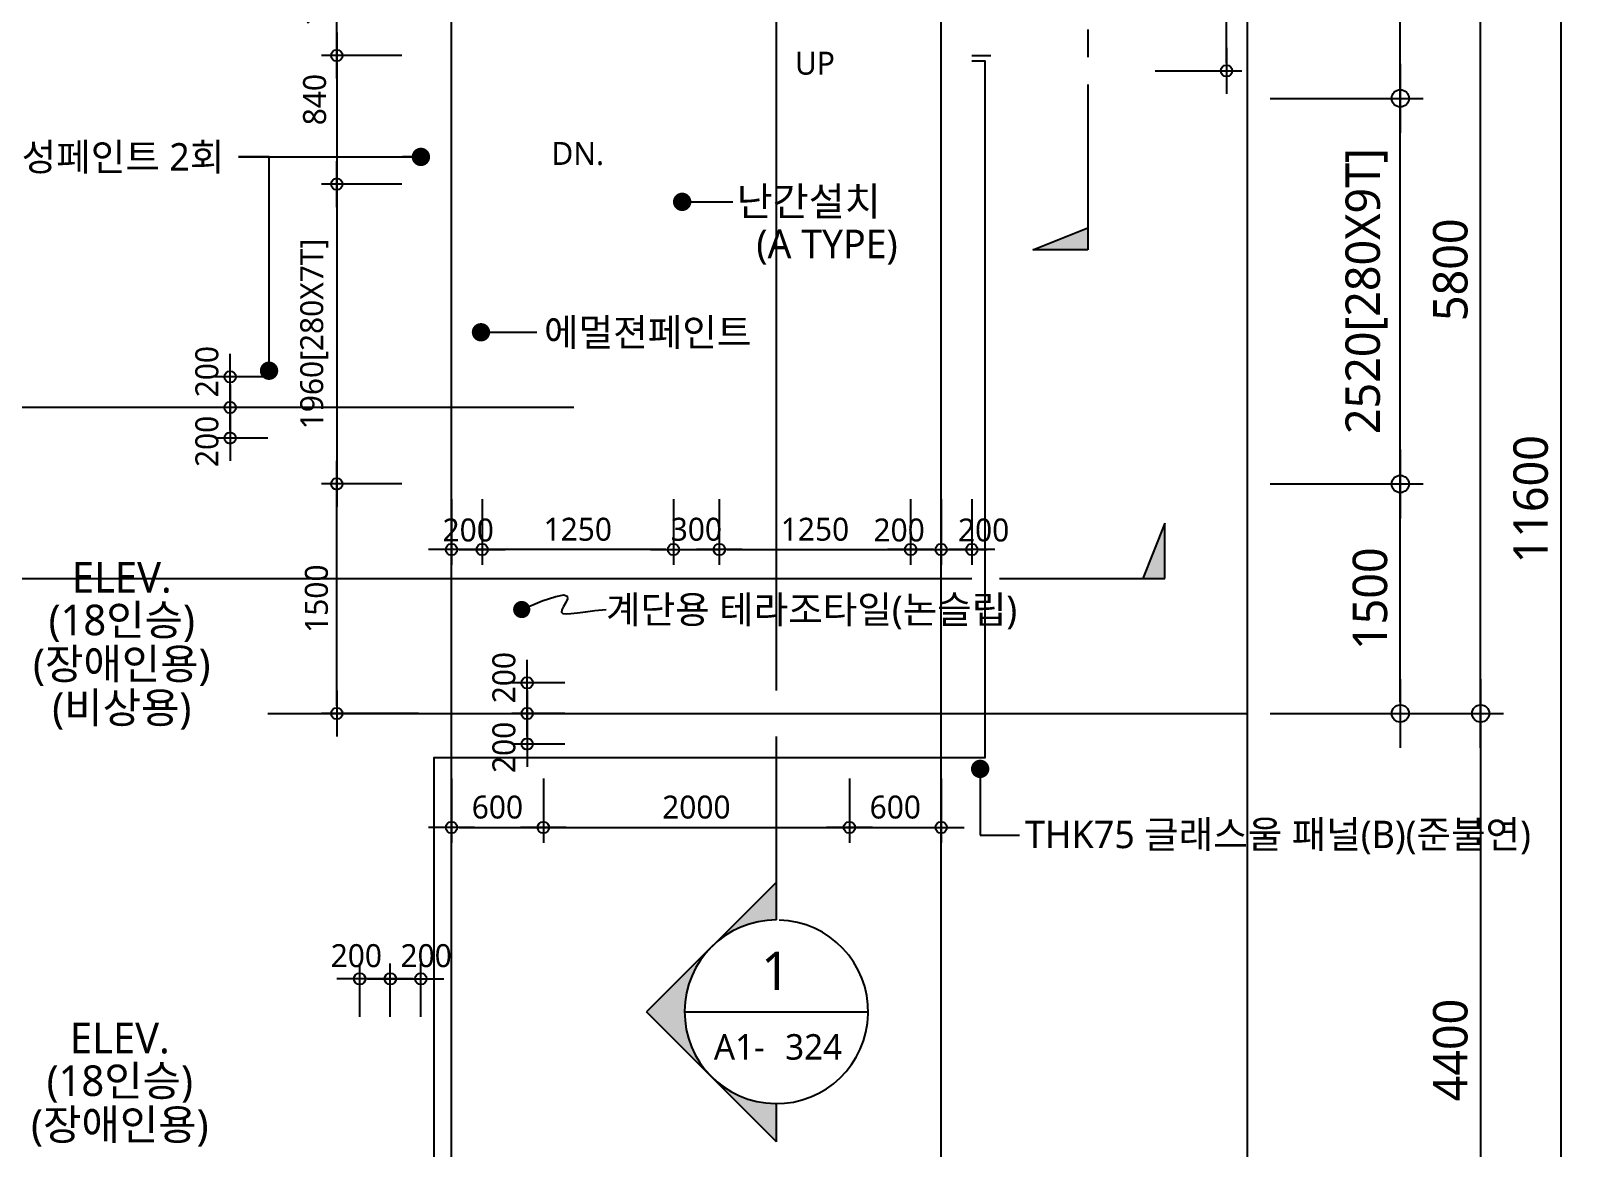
# Model space of a CAD drawing. Header units: millimetres. Extents: x 81033 to 452328, y -17390 to 42241.
# Drawn here: x 184399 to 194547, y 28205 to 35505 of the extents above; entities that cross this region are included whole.
import ezdxf
from ezdxf.enums import TextEntityAlignment as Align

# ---------------------------------------------------------------- set-up
doc = ezdxf.new("R2010")
doc.units = ezdxf.units.MM
doc.header["$LTSCALE"] = 100
doc.header["$MEASUREMENT"] = 0
doc.header["$PDSIZE"] = -10
doc.linetypes.add('CEN', pattern=[62, 60, -1, 0, -1])
doc.layers.get('0').update_dxf_attribs({"linetype": 'CONTINUOUS'})
doc.layers.get('Defpoints').update_dxf_attribs({"color": 171, "linetype": 'CONTINUOUS'})
for name, color, linetype in [('CEN(ST)', 1, 'CEN'), ('INS', 251, 'BATTING'), ('LED', 7, 'CONTINUOUS'), ('NDIM', 7, 'CONTINUOUS'), ('SASAC 도면번호', 6, 'CONTINUOUS'), ('SYM', 7, 'CONTINUOUS'), ('TEXT', 3, 'CONTINUOUS'), ('TEXT(MIN)', 7, 'CONTINUOUS'), ('TEXT(노트)', 7, 'CONTINUOUS')]:
    doc.layers.add(name, color=color, linetype=linetype)
doc.styles.add('CGS', font='cgse', dxfattribs={"bigfont": 'cgs'})
doc.styles.add('나눔바른고딕', font='NanumBarunGothic.ttf')
doc.linetypes.add('BATTING', pattern='A,0.0001,-0.1,[134,ltypeshp.shx,S=0.1,R=0,X=-0.1,Y=0],-0.2,[134,ltypeshp.shx,S=0.1,R=180,X=0.1,Y=0],-0.1', length=0.4001)
doc.dimstyles.new('NDIM 1200', dxfattribs={"dimscale": 75, "dimtxt": 3, "dimasz": 1, "dimexe": 2, "dimexo": 2, "dimgap": 1, "dimtad": 1, "dimdec": 0, "dimdsep": 46, "dimtxsty": 'CGS', "dimblk": 'DOT0', "dimcen": 1, "dimdle": 8, "dimclrd": 256, "dimclre": 256, "dimclrt": 256, "dimadec": 0, "dimazin": 0, "dimtfac": 1, "dimtdec": 0, "dimtix": 1, "dimtmove": 2, "dimatfit": 3, "dimldrblk": 'DOT0', "dimfxl": 1, "dimtolj": 1, "dimtzin": 0, "dimlwd": -1, "dimlwe": -1, "dimarcsym": 0})

# ---------------------------------------------------------------- blocks, each defined once
blk = doc.blocks.new('DOT0')
blk.add_line((-3, 0), (3, 0))
at = {"color": 6}
blk.add_circle((0, 0), 0.75, dxfattribs=at)
blk = doc.blocks.new('*D202')
at = {"layer": 'Defpoints', "color": 0, "ltscale": 0.4, "transparency": 16777216}
for p in [(191645, 36445), (192211, 36445), (191645, 35245)]:
    blk.add_point(p, dxfattribs=at)
at = {"layer": 'NDIM', "ltscale": 0.4, "transparency": 16777216}
for p, q in [((191745, 36445), (192311, 36445)), ((192211, 35295), (192211, 36395)), ((191745, 35245), (192311, 35245))]:
    blk.add_line(p, q, dxfattribs=at)
at = {"layer": 'NDIM', "ltscale": 0.4, "transparency": 16777216, "xscale": 50, "yscale": 50, "zscale": 50}
for p, rotation in [((192211, 36445), 90), ((192211, 35245), 270)]:
    blk.add_blockref('DOT0', p, dxfattribs=dict(at, rotation=rotation))
at = {"layer": 'NDIM', "ltscale": 0.4, "transparency": 16777216, "insert": (192080, 35845), "char_height": 150, "attachment_point": 5, "rotation": 90, "style": '나눔바른고딕'}
blk.add_mtext('\\A1;1200', dxfattribs=at)
blk = doc.blocks.new('SECTION-12')
at = {"layer": 'SYM'}
blk.add_hatch(color=256, dxfattribs=at).paths.add_polyline_path([(170671, 20158), (171031, 20014), (171031, 20158)])
h = blk.add_hatch(color=256, dxfattribs=at)
h.paths.add_polyline_path([(170182, 9614), (170607, 9190, -0.414214), (170607, 10038)])
h.paths.add_polyline_path([(170607, 9190), (171031, 8765), (171031, 9014, -0.198912)])
h.paths.add_polyline_path([(170607, 10038, -0.198912), (171031, 10214), (171031, 10462)])
at = {"layer": 'Defpoints'}
blk.add_line((171031, 12014), (171031, 17914), dxfattribs=at)
at = {"layer": 'SYM'}
for p, q in [((170671, 20158), (171031, 20014)), ((171031, 20158), (170671, 20158)), ((171031, 18274), (171031, 20158)), ((171031, 17914), (171031, 18094)), ((171031, 11714), (171031, 12014)), ((171031, 10214), (171031, 11414)), ((171031, 10462), (170182, 9614)), ((171031, 8765), (170182, 9614)), ((170431, 9614), (171631, 9614)), ((171031, 8765), (171031, 9014))]:
    blk.add_line(p, q, dxfattribs=at)
blk.add_arc((171031, 9614), 600, 90, 88.3138, dxfattribs=at)
blk = doc.blocks.new('*D187')
at = {"layer": 'Defpoints', "color": 0, "ltscale": 0.4, "transparency": 16777216}
for p in [(192347, 32545), (193347, 32545), (192347, 31045)]:
    blk.add_point(p, dxfattribs=at)
at = {"layer": 'NDIM', "ltscale": 0.4, "transparency": 16777216}
for p, q in [((192497, 32545), (193497, 32545)), ((193347, 31120), (193347, 32470)), ((192497, 31045), (193497, 31045))]:
    blk.add_line(p, q, dxfattribs=at)
at = {"layer": 'NDIM', "ltscale": 0.4, "transparency": 16777216, "xscale": 75, "yscale": 75, "zscale": 75}
for p, rotation in [((193347, 32545), 90), ((193347, 31045), 270)]:
    blk.add_blockref('DOT0', p, dxfattribs=dict(at, rotation=rotation))
at = {"layer": 'NDIM', "ltscale": 0.4, "transparency": 16777216, "insert": (193150, 31795), "char_height": 225, "attachment_point": 5, "rotation": 90, "style": '나눔바른고딕'}
blk.add_mtext('\\A1;1500', dxfattribs=at)
blk = doc.blocks.new('*D188')
at = {"layer": 'Defpoints', "color": 0, "ltscale": 0.4, "transparency": 16777216}
for p in [(192347, 35065), (193347, 35065), (192347, 32545)]:
    blk.add_point(p, dxfattribs=at)
at = {"layer": 'NDIM', "ltscale": 0.4, "transparency": 16777216}
for p, q in [((192497, 35065), (193497, 35065)), ((193347, 32620), (193347, 34990)), ((192497, 32545), (193497, 32545))]:
    blk.add_line(p, q, dxfattribs=at)
at = {"layer": 'NDIM', "ltscale": 0.4, "transparency": 16777216, "xscale": 75, "yscale": 75, "zscale": 75}
for p, rotation in [((193347, 35065), 90), ((193347, 32545), 270)]:
    blk.add_blockref('DOT0', p, dxfattribs=dict(at, rotation=rotation))
at = {"layer": 'NDIM', "ltscale": 0.4, "transparency": 16777216, "insert": (193126, 33805), "char_height": 225, "attachment_point": 5, "rotation": 90, "style": '나눔바른고딕'}
blk.add_mtext('\\A1;2520[280X9T]', dxfattribs=at)
blk = doc.blocks.new('*D189')
at = {"layer": 'Defpoints', "color": 0, "ltscale": 0.4, "transparency": 16777216}
for p in [(192347, 36845), (193347, 36845), (192347, 35065)]:
    blk.add_point(p, dxfattribs=at)
at = {"layer": 'NDIM', "ltscale": 0.4, "transparency": 16777216}
for p, q in [((192497, 36845), (193497, 36845)), ((193347, 35140), (193347, 36770)), ((192497, 35065), (193497, 35065))]:
    blk.add_line(p, q, dxfattribs=at)
at = {"layer": 'NDIM', "ltscale": 0.4, "transparency": 16777216, "xscale": 75, "yscale": 75, "zscale": 75}
for p, rotation in [((193347, 36845), 90), ((193347, 35065), 270)]:
    blk.add_blockref('DOT0', p, dxfattribs=dict(at, rotation=rotation))
at = {"layer": 'NDIM', "ltscale": 0.4, "transparency": 16777216, "insert": (193150, 35955), "char_height": 225, "attachment_point": 5, "rotation": 90, "style": '나눔바른고딕'}
blk.add_mtext('\\A1;1780', dxfattribs=at)
blk = doc.blocks.new('*D190')
at = {"layer": 'Defpoints', "color": 0, "ltscale": 0.4, "transparency": 16777216}
for p in [(192347, 36845), (193872, 36845), (192347, 31045)]:
    blk.add_point(p, dxfattribs=at)
at = {"layer": 'NDIM', "ltscale": 0.4, "transparency": 16777216}
for p, q in [((192497, 36845), (194022, 36845)), ((193872, 31120), (193872, 36770)), ((192497, 31045), (194022, 31045))]:
    blk.add_line(p, q, dxfattribs=at)
at = {"layer": 'NDIM', "ltscale": 0.4, "transparency": 16777216, "xscale": 75, "yscale": 75, "zscale": 75}
for p, rotation in [((193872, 36845), 90), ((193872, 31045), 270)]:
    blk.add_blockref('DOT0', p, dxfattribs=dict(at, rotation=rotation))
at = {"layer": 'NDIM', "ltscale": 0.4, "transparency": 16777216, "insert": (193675, 33945), "char_height": 225, "attachment_point": 5, "rotation": 90, "style": '나눔바른고딕'}
blk.add_mtext('\\A1;5800', dxfattribs=at)
blk = doc.blocks.new('*D191')
at = {"layer": 'Defpoints', "color": 0, "ltscale": 0.4, "transparency": 16777216}
for p in [(192347, 31045), (192347, 26645), (193872, 26645)]:
    blk.add_point(p, dxfattribs=at)
at = {"layer": 'NDIM', "ltscale": 0.4, "transparency": 16777216}
for p, q in [((192497, 31045), (194022, 31045)), ((193872, 30970), (193872, 26720)), ((192497, 26645), (194022, 26645))]:
    blk.add_line(p, q, dxfattribs=at)
at = {"layer": 'NDIM', "ltscale": 0.4, "transparency": 16777216, "xscale": 75, "yscale": 75, "zscale": 75}
for p, rotation in [((193872, 31045), 90), ((193872, 26645), 270)]:
    blk.add_blockref('DOT0', p, dxfattribs=dict(at, rotation=rotation))
at = {"layer": 'NDIM', "ltscale": 0.4, "transparency": 16777216, "insert": (193675, 28845), "char_height": 225, "attachment_point": 5, "rotation": 90, "style": '나눔바른고딕'}
blk.add_mtext('\\A1;4400', dxfattribs=at)
blk = doc.blocks.new('*D193')
at = {"layer": 'Defpoints', "color": 0, "ltscale": 0.4, "transparency": 16777216}
for p in [(192347, 38245), (192347, 26645), (194397, 26645)]:
    blk.add_point(p, dxfattribs=at)
at = {"layer": 'NDIM', "ltscale": 0.4, "transparency": 16777216}
for p, q in [((192497, 38245), (194547, 38245)), ((194397, 38170), (194397, 26720)), ((192497, 26645), (194547, 26645))]:
    blk.add_line(p, q, dxfattribs=at)
at = {"layer": 'NDIM', "ltscale": 0.4, "transparency": 16777216, "xscale": 75, "yscale": 75, "zscale": 75}
for p, rotation in [((194397, 38245), 90), ((194397, 26645), 270)]:
    blk.add_blockref('DOT0', p, dxfattribs=dict(at, rotation=rotation))
at = {"layer": 'NDIM', "ltscale": 0.4, "transparency": 16777216, "insert": (194200, 32445), "char_height": 225, "attachment_point": 5, "rotation": 90, "style": '나눔바른고딕'}
blk.add_mtext('\\A1;11600', dxfattribs=at)
blk = doc.blocks.new('*D396')
at = {"layer": 'Defpoints', "color": 0, "ltscale": 0.4, "transparency": 16777216}
for p in [(185700, 33245), (186047, 33245), (186047, 33045)]:
    blk.add_point(p, dxfattribs=at)
at = {"layer": 'NDIM', "ltscale": 0.4, "transparency": 16777216}
for p, q in [((185947, 33245), (185600, 33245)), ((185700, 33095), (185700, 33195)), ((185947, 33045), (185600, 33045))]:
    blk.add_line(p, q, dxfattribs=at)
at = {"layer": 'NDIM', "ltscale": 0.4, "transparency": 16777216, "xscale": 50, "yscale": 50, "zscale": 50}
for p, rotation in [((185700, 33245), 90), ((185700, 33045), 270)]:
    blk.add_blockref('DOT0', p, dxfattribs=dict(at, rotation=rotation))
at = {"layer": 'NDIM', "ltscale": 0.4, "transparency": 16777216, "insert": (185549, 33279), "char_height": 150, "attachment_point": 5, "rotation": 90, "style": '나눔바른고딕'}
blk.add_mtext('\\A1;200', dxfattribs=at)
blk = doc.blocks.new('*D397')
at = {"layer": 'Defpoints', "color": 0, "ltscale": 0.4, "transparency": 16777216}
for p in [(186047, 33045), (185700, 32845), (186047, 32845)]:
    blk.add_point(p, dxfattribs=at)
at = {"layer": 'NDIM', "ltscale": 0.4, "transparency": 16777216}
for p, q in [((185947, 33045), (185600, 33045)), ((185700, 32995), (185700, 32895)), ((185947, 32845), (185600, 32845))]:
    blk.add_line(p, q, dxfattribs=at)
at = {"layer": 'NDIM', "ltscale": 0.4, "transparency": 16777216, "xscale": 50, "yscale": 50, "zscale": 50}
for p, rotation in [((185700, 33045), 90), ((185700, 32845), 270)]:
    blk.add_blockref('DOT0', p, dxfattribs=dict(at, rotation=rotation))
at = {"layer": 'NDIM', "ltscale": 0.4, "transparency": 16777216, "insert": (185549, 32823), "char_height": 150, "attachment_point": 5, "rotation": 90, "style": '나눔바른고딕'}
blk.add_mtext('\\A1;200', dxfattribs=at)
blk = doc.blocks.new('*D425')
at = {"layer": 'Defpoints', "color": 0, "ltscale": 0.4, "transparency": 16777216}
for p in [(186947, 29310), (186747, 28963), (186947, 28963)]:
    blk.add_point(p, dxfattribs=at)
at = {"layer": 'NDIM', "ltscale": 0.4, "transparency": 16777216}
for p, q in [((186747, 29063), (186747, 29410)), ((186947, 29063), (186947, 29410)), ((186797, 29310), (186897, 29310))]:
    blk.add_line(p, q, dxfattribs=at)
at = {"layer": 'NDIM', "ltscale": 0.4, "transparency": 16777216, "xscale": 50, "yscale": 50, "zscale": 50, "rotation": 180}
blk.add_blockref('DOT0', (186747, 29310), dxfattribs=at)
at = {"layer": 'NDIM', "ltscale": 0.4, "transparency": 16777216, "xscale": 50, "yscale": 50, "zscale": 50}
blk.add_blockref('DOT0', (186947, 29310), dxfattribs=at)
at = {"layer": 'NDIM', "ltscale": 0.4, "transparency": 16777216, "insert": (186981, 29461), "char_height": 150, "attachment_point": 5, "style": '나눔바른고딕'}
blk.add_mtext('\\A1;200', dxfattribs=at)
blk = doc.blocks.new('*D426')
at = {"layer": 'Defpoints', "color": 0, "ltscale": 0.4, "transparency": 16777216}
for p in [(186547, 29310), (186547, 28963), (186747, 28963)]:
    blk.add_point(p, dxfattribs=at)
at = {"layer": 'NDIM', "ltscale": 0.4, "transparency": 16777216}
for p, q in [((186547, 29063), (186547, 29410)), ((186747, 29063), (186747, 29410)), ((186697, 29310), (186597, 29310))]:
    blk.add_line(p, q, dxfattribs=at)
at = {"layer": 'NDIM', "ltscale": 0.4, "transparency": 16777216, "xscale": 50, "yscale": 50, "zscale": 50, "rotation": 180}
blk.add_blockref('DOT0', (186547, 29310), dxfattribs=at)
at = {"layer": 'NDIM', "ltscale": 0.4, "transparency": 16777216, "xscale": 50, "yscale": 50, "zscale": 50}
blk.add_blockref('DOT0', (186747, 29310), dxfattribs=at)
at = {"layer": 'NDIM', "ltscale": 0.4, "transparency": 16777216, "insert": (186525, 29461), "char_height": 150, "attachment_point": 5, "style": '나눔바른고딕'}
blk.add_mtext('\\A1;200', dxfattribs=at)
blk = doc.blocks.new('*D427')
at = {"layer": 'Defpoints', "color": 0, "ltscale": 0.4, "transparency": 16777216}
for p in [(187641, 31245), (187988, 31245), (187988, 31045)]:
    blk.add_point(p, dxfattribs=at)
at = {"layer": 'NDIM', "ltscale": 0.4, "transparency": 16777216}
for p, q in [((187888, 31245), (187541, 31245)), ((187641, 31095), (187641, 31195)), ((187888, 31045), (187541, 31045))]:
    blk.add_line(p, q, dxfattribs=at)
at = {"layer": 'NDIM', "ltscale": 0.4, "transparency": 16777216, "xscale": 50, "yscale": 50, "zscale": 50}
for p, rotation in [((187641, 31245), 90), ((187641, 31045), 270)]:
    blk.add_blockref('DOT0', p, dxfattribs=dict(at, rotation=rotation))
at = {"layer": 'NDIM', "ltscale": 0.4, "transparency": 16777216, "insert": (187490, 31279), "char_height": 150, "attachment_point": 5, "rotation": 90, "style": '나눔바른고딕'}
blk.add_mtext('\\A1;200', dxfattribs=at)
blk = doc.blocks.new('*D428')
at = {"layer": 'Defpoints', "color": 0, "ltscale": 0.4, "transparency": 16777216}
for p in [(187988, 31045), (187641, 30845), (187988, 30845)]:
    blk.add_point(p, dxfattribs=at)
at = {"layer": 'NDIM', "ltscale": 0.4, "transparency": 16777216}
for p, q in [((187888, 31045), (187541, 31045)), ((187641, 30995), (187641, 30895)), ((187888, 30845), (187541, 30845))]:
    blk.add_line(p, q, dxfattribs=at)
at = {"layer": 'NDIM', "ltscale": 0.4, "transparency": 16777216, "xscale": 50, "yscale": 50, "zscale": 50}
for p, rotation in [((187641, 31045), 90), ((187641, 30845), 270)]:
    blk.add_blockref('DOT0', p, dxfattribs=dict(at, rotation=rotation))
at = {"layer": 'NDIM', "ltscale": 0.4, "transparency": 16777216, "insert": (187490, 30823), "char_height": 150, "attachment_point": 5, "rotation": 90, "style": '나눔바른고딕'}
blk.add_mtext('\\A1;200', dxfattribs=at)
blk = doc.blocks.new('*D429')
at = {"layer": 'Defpoints', "color": 0, "ltscale": 0.4, "transparency": 16777216}
for p in [(187347, 32545), (188597, 32545), (187347, 32116)]:
    blk.add_point(p, dxfattribs=at)
at = {"layer": 'NDIM', "ltscale": 0.4, "transparency": 16777216}
for p, q in [((187347, 32445), (187347, 32016)), ((188597, 32445), (188597, 32016)), ((188547, 32116), (187397, 32116))]:
    blk.add_line(p, q, dxfattribs=at)
at = {"layer": 'NDIM', "ltscale": 0.4, "transparency": 16777216, "xscale": 50, "yscale": 50, "zscale": 50, "rotation": 180}
blk.add_blockref('DOT0', (187347, 32116), dxfattribs=at)
at = {"layer": 'NDIM', "ltscale": 0.4, "transparency": 16777216, "xscale": 50, "yscale": 50, "zscale": 50}
blk.add_blockref('DOT0', (188597, 32116), dxfattribs=at)
at = {"layer": 'NDIM', "ltscale": 0.4, "transparency": 16777216, "insert": (187972, 32248), "char_height": 150, "attachment_point": 5, "style": '나눔바른고딕'}
blk.add_mtext('\\A1;1250', dxfattribs=at)
blk = doc.blocks.new('*D430')
at = {"layer": 'Defpoints', "color": 0, "ltscale": 0.4, "transparency": 16777216}
for p in [(188597, 32545), (188897, 32545), (188897, 32116)]:
    blk.add_point(p, dxfattribs=at)
at = {"layer": 'NDIM', "ltscale": 0.4, "transparency": 16777216}
for p, q in [((188597, 32445), (188597, 32016)), ((188897, 32445), (188897, 32016)), ((188547, 32116), (188497, 32116)), ((188597, 32116), (188897, 32116)), ((188947, 32116), (188997, 32116))]:
    blk.add_line(p, q, dxfattribs=at)
at = {"layer": 'NDIM', "ltscale": 0.4, "transparency": 16777216, "xscale": 50, "yscale": 50, "zscale": 50}
blk.add_blockref('DOT0', (188597, 32116), dxfattribs=at)
at = {"layer": 'NDIM', "ltscale": 0.4, "transparency": 16777216, "xscale": 50, "yscale": 50, "zscale": 50, "rotation": 180}
blk.add_blockref('DOT0', (188897, 32116), dxfattribs=at)
at = {"layer": 'NDIM', "ltscale": 0.4, "transparency": 16777216, "insert": (188747, 32248), "char_height": 150, "attachment_point": 5, "style": '나눔바른고딕'}
blk.add_mtext('\\A1;300', dxfattribs=at)
blk = doc.blocks.new('*D431')
at = {"layer": 'Defpoints', "color": 0, "ltscale": 0.4, "transparency": 16777216}
for p in [(188897, 32545), (190147, 32545), (190147, 32116)]:
    blk.add_point(p, dxfattribs=at)
at = {"layer": 'NDIM', "ltscale": 0.4, "transparency": 16777216}
for p, q in [((188897, 32445), (188897, 32016)), ((190147, 32445), (190147, 32016)), ((188947, 32116), (190097, 32116))]:
    blk.add_line(p, q, dxfattribs=at)
at = {"layer": 'NDIM', "ltscale": 0.4, "transparency": 16777216, "xscale": 50, "yscale": 50, "zscale": 50, "rotation": 180}
blk.add_blockref('DOT0', (188897, 32116), dxfattribs=at)
at = {"layer": 'NDIM', "ltscale": 0.4, "transparency": 16777216, "xscale": 50, "yscale": 50, "zscale": 50}
blk.add_blockref('DOT0', (190147, 32116), dxfattribs=at)
at = {"layer": 'NDIM', "ltscale": 0.4, "transparency": 16777216, "insert": (189522, 32248), "char_height": 150, "attachment_point": 5, "style": '나눔바른고딕'}
blk.add_mtext('\\A1;1250', dxfattribs=at)
blk = doc.blocks.new('*D432')
at = {"layer": 'Defpoints', "color": 0, "ltscale": 0.4, "transparency": 16777216}
for p in [(187147, 32545), (187347, 32545), (187347, 32116)]:
    blk.add_point(p, dxfattribs=at)
at = {"layer": 'NDIM', "ltscale": 0.4, "transparency": 16777216}
for p, q in [((187147, 32445), (187147, 32016)), ((187347, 32445), (187347, 32016)), ((187197, 32116), (187297, 32116))]:
    blk.add_line(p, q, dxfattribs=at)
at = {"layer": 'NDIM', "ltscale": 0.4, "transparency": 16777216, "xscale": 50, "yscale": 50, "zscale": 50, "rotation": 180}
blk.add_blockref('DOT0', (187147, 32116), dxfattribs=at)
at = {"layer": 'NDIM', "ltscale": 0.4, "transparency": 16777216, "xscale": 50, "yscale": 50, "zscale": 50}
blk.add_blockref('DOT0', (187347, 32116), dxfattribs=at)
at = {"layer": 'NDIM', "ltscale": 0.4, "transparency": 16777216, "insert": (187256, 32243), "char_height": 150, "attachment_point": 5, "style": '나눔바른고딕'}
blk.add_mtext('\\A1;200', dxfattribs=at)
blk = doc.blocks.new('*D433')
at = {"layer": 'Defpoints', "color": 0, "ltscale": 0.4, "transparency": 16777216}
for p in [(190147, 32545), (190347, 32545), (190147, 32116)]:
    blk.add_point(p, dxfattribs=at)
at = {"layer": 'NDIM', "ltscale": 0.4, "transparency": 16777216}
for p, q in [((190147, 32445), (190147, 32016)), ((190347, 32445), (190347, 32016)), ((190297, 32116), (190197, 32116))]:
    blk.add_line(p, q, dxfattribs=at)
at = {"layer": 'NDIM', "ltscale": 0.4, "transparency": 16777216, "xscale": 50, "yscale": 50, "zscale": 50, "rotation": 180}
blk.add_blockref('DOT0', (190147, 32116), dxfattribs=at)
at = {"layer": 'NDIM', "ltscale": 0.4, "transparency": 16777216, "xscale": 50, "yscale": 50, "zscale": 50}
blk.add_blockref('DOT0', (190347, 32116), dxfattribs=at)
at = {"layer": 'NDIM', "ltscale": 0.4, "transparency": 16777216, "insert": (190072, 32243), "char_height": 150, "attachment_point": 5, "style": '나눔바른고딕'}
blk.add_mtext('\\A1;200', dxfattribs=at)
blk = doc.blocks.new('*D434')
at = {"layer": 'Defpoints', "color": 0, "ltscale": 0.4, "transparency": 16777216}
for p in [(190347, 32545), (190547, 32545), (190547, 32116)]:
    blk.add_point(p, dxfattribs=at)
at = {"layer": 'NDIM', "ltscale": 0.4, "transparency": 16777216}
for p, q in [((190347, 32445), (190347, 32016)), ((190547, 32445), (190547, 32016)), ((190297, 32116), (190247, 32116)), ((190347, 32116), (190547, 32116)), ((190597, 32116), (190647, 32116))]:
    blk.add_line(p, q, dxfattribs=at)
at = {"layer": 'NDIM', "ltscale": 0.4, "transparency": 16777216, "xscale": 50, "yscale": 50, "zscale": 50}
blk.add_blockref('DOT0', (190347, 32116), dxfattribs=at)
at = {"layer": 'NDIM', "ltscale": 0.4, "transparency": 16777216, "xscale": 50, "yscale": 50, "zscale": 50, "rotation": 180}
blk.add_blockref('DOT0', (190547, 32116), dxfattribs=at)
at = {"layer": 'NDIM', "ltscale": 0.4, "transparency": 16777216, "insert": (190624, 32243), "char_height": 150, "attachment_point": 5, "style": '나눔바른고딕'}
blk.add_mtext('\\A1;200', dxfattribs=at)
blk = doc.blocks.new('*D441')
at = {"layer": 'Defpoints', "color": 0, "ltscale": 0.4, "transparency": 16777216}
for p in [(186397, 36445), (186922, 36445), (186922, 35345)]:
    blk.add_point(p, dxfattribs=at)
at = {"layer": 'NDIM', "ltscale": 0.4, "transparency": 16777216}
for p, q in [((186822, 36445), (186297, 36445)), ((186397, 35395), (186397, 36395)), ((186822, 35345), (186297, 35345))]:
    blk.add_line(p, q, dxfattribs=at)
at = {"layer": 'NDIM', "ltscale": 0.4, "transparency": 16777216, "xscale": 50, "yscale": 50, "zscale": 50}
for p, rotation in [((186397, 36445), 90), ((186397, 35345), 270)]:
    blk.add_blockref('DOT0', p, dxfattribs=dict(at, rotation=rotation))
at = {"layer": 'NDIM', "ltscale": 0.4, "transparency": 16777216, "insert": (186253, 35759), "char_height": 150, "attachment_point": 5, "rotation": 90, "style": '나눔바른고딕'}
blk.add_mtext('\\A1;1100', dxfattribs=at)
blk = doc.blocks.new('*D442')
at = {"layer": 'Defpoints', "color": 0, "ltscale": 0.4, "transparency": 16777216}
for p in [(186922, 34505), (186397, 32545), (186922, 32545)]:
    blk.add_point(p, dxfattribs=at)
at = {"layer": 'NDIM', "ltscale": 0.4, "transparency": 16777216}
for p, q in [((186822, 34505), (186297, 34505)), ((186397, 34455), (186397, 32595)), ((186822, 32545), (186297, 32545))]:
    blk.add_line(p, q, dxfattribs=at)
at = {"layer": 'NDIM', "ltscale": 0.4, "transparency": 16777216, "xscale": 50, "yscale": 50, "zscale": 50}
for p, rotation in [((186397, 34505), 90), ((186397, 32545), 270)]:
    blk.add_blockref('DOT0', p, dxfattribs=dict(at, rotation=rotation))
at = {"layer": 'NDIM', "ltscale": 0.4, "transparency": 16777216, "insert": (186250, 33525), "char_height": 150, "attachment_point": 5, "rotation": 90, "style": '나눔바른고딕'}
blk.add_mtext('\\A1;1960[280X7T]', dxfattribs=at)
blk = doc.blocks.new('_Dot')
at = {"color": 0, "linetype": 'ByBlock', "lineweight": -2}
blk.add_line((-0.5, 0), (-1, 0), dxfattribs=at)
at = {"color": 0, "linetype": 'ByBlock', "const_width": 0.5}
blk.add_lwpolyline([(-0.25, 0, 1), (0.25, 0, 1)], format="xyb", close=True, dxfattribs=at)
blk = doc.blocks.new('*D444')
at = {"layer": 'Defpoints', "color": 0, "ltscale": 0.4, "transparency": 16777216}
for p in [(186397, 32545), (186922, 32545), (187031, 31045)]:
    blk.add_point(p, dxfattribs=at)
at = {"layer": 'NDIM', "ltscale": 0.4, "transparency": 16777216}
for p, q in [((186822, 32545), (186297, 32545)), ((186397, 31095), (186397, 32495)), ((186931, 31045), (186297, 31045))]:
    blk.add_line(p, q, dxfattribs=at)
at = {"layer": 'NDIM', "ltscale": 0.4, "transparency": 16777216, "xscale": 50, "yscale": 50, "zscale": 50}
for p, rotation in [((186397, 32545), 90), ((186397, 31045), 270)]:
    blk.add_blockref('DOT0', p, dxfattribs=dict(at, rotation=rotation))
at = {"layer": 'NDIM', "ltscale": 0.4, "transparency": 16777216, "insert": (186265, 31795), "char_height": 150, "attachment_point": 5, "rotation": 90, "style": '나눔바른고딕'}
blk.add_mtext('\\A1;1500', dxfattribs=at)
blk = doc.blocks.new('*D445')
at = {"layer": 'Defpoints', "color": 0, "ltscale": 0.4, "transparency": 16777216}
for p in [(186922, 35345), (186397, 34505), (186922, 34505)]:
    blk.add_point(p, dxfattribs=at)
at = {"layer": 'NDIM', "ltscale": 0.4, "transparency": 16777216}
for p, q in [((186822, 35345), (186297, 35345)), ((186397, 35295), (186397, 34555)), ((186822, 34505), (186297, 34505))]:
    blk.add_line(p, q, dxfattribs=at)
at = {"layer": 'NDIM', "ltscale": 0.4, "transparency": 16777216, "xscale": 50, "yscale": 50, "zscale": 50}
for p, rotation in [((186397, 35345), 90), ((186397, 34505), 270)]:
    blk.add_blockref('DOT0', p, dxfattribs=dict(at, rotation=rotation))
at = {"layer": 'NDIM', "ltscale": 0.4, "transparency": 16777216, "insert": (186253, 35057), "char_height": 150, "attachment_point": 5, "rotation": 90, "style": '나눔바른고딕'}
blk.add_mtext('\\A1;840', dxfattribs=at)
blk = doc.blocks.new('*D586')
at = {"layer": 'Defpoints', "color": 0, "ltscale": 0.4, "transparency": 16777216}
for p in [(187147, 30720), (187747, 30720), (187747, 30300)]:
    blk.add_point(p, dxfattribs=at)
at = {"layer": 'NDIM', "ltscale": 0.4, "transparency": 16777216}
for p, q in [((187147, 30620), (187147, 30200)), ((187747, 30620), (187747, 30200)), ((187197, 30300), (187697, 30300))]:
    blk.add_line(p, q, dxfattribs=at)
at = {"layer": 'NDIM', "ltscale": 0.4, "transparency": 16777216, "xscale": 50, "yscale": 50, "zscale": 50, "rotation": 180}
blk.add_blockref('DOT0', (187147, 30300), dxfattribs=at)
at = {"layer": 'NDIM', "ltscale": 0.4, "transparency": 16777216, "xscale": 50, "yscale": 50, "zscale": 50}
blk.add_blockref('DOT0', (187747, 30300), dxfattribs=at)
at = {"layer": 'NDIM', "ltscale": 0.4, "transparency": 16777216, "insert": (187447, 30432), "char_height": 150, "attachment_point": 5, "style": '나눔바른고딕'}
blk.add_mtext('\\A1;600', dxfattribs=at)
blk = doc.blocks.new('*D587')
at = {"layer": 'Defpoints', "color": 0, "ltscale": 0.4, "transparency": 16777216}
for p in [(187747, 30720), (189747, 30720), (189747, 30300)]:
    blk.add_point(p, dxfattribs=at)
at = {"layer": 'NDIM', "ltscale": 0.4, "transparency": 16777216}
for p, q in [((187747, 30620), (187747, 30200)), ((189747, 30620), (189747, 30200)), ((187797, 30300), (189697, 30300))]:
    blk.add_line(p, q, dxfattribs=at)
at = {"layer": 'NDIM', "ltscale": 0.4, "transparency": 16777216, "xscale": 50, "yscale": 50, "zscale": 50, "rotation": 180}
blk.add_blockref('DOT0', (187747, 30300), dxfattribs=at)
at = {"layer": 'NDIM', "ltscale": 0.4, "transparency": 16777216, "xscale": 50, "yscale": 50, "zscale": 50}
blk.add_blockref('DOT0', (189747, 30300), dxfattribs=at)
at = {"layer": 'NDIM', "ltscale": 0.4, "transparency": 16777216, "insert": (188747, 30432), "char_height": 150, "attachment_point": 5, "style": '나눔바른고딕'}
blk.add_mtext('\\A1;2000', dxfattribs=at)
blk = doc.blocks.new('*D588')
at = {"layer": 'Defpoints', "color": 0, "ltscale": 0.4, "transparency": 16777216}
for p in [(189747, 30720), (190347, 30720), (190347, 30300)]:
    blk.add_point(p, dxfattribs=at)
at = {"layer": 'NDIM', "ltscale": 0.4, "transparency": 16777216}
for p, q in [((189747, 30620), (189747, 30200)), ((190347, 30620), (190347, 30200)), ((189797, 30300), (190297, 30300))]:
    blk.add_line(p, q, dxfattribs=at)
at = {"layer": 'NDIM', "ltscale": 0.4, "transparency": 16777216, "xscale": 50, "yscale": 50, "zscale": 50, "rotation": 180}
blk.add_blockref('DOT0', (189747, 30300), dxfattribs=at)
at = {"layer": 'NDIM', "ltscale": 0.4, "transparency": 16777216, "xscale": 50, "yscale": 50, "zscale": 50}
blk.add_blockref('DOT0', (190347, 30300), dxfattribs=at)
at = {"layer": 'NDIM', "ltscale": 0.4, "transparency": 16777216, "insert": (190047, 30432), "char_height": 150, "attachment_point": 5, "style": '나눔바른고딕'}
blk.add_mtext('\\A1;600', dxfattribs=at)
blk = doc.blocks.new('A$C1AFB1B41')
at = {"layer": 'SYM'}
blk.add_hatch(color=256, dxfattribs=at).paths.add_polyline_path([(2000, 500), (1800, 0), (2000, 0)])
for p, q in [((2000, 500), (1800, 0)), ((2000, 0), (2000, 500)), ((0, 0), (250, 0)), ((500, 0), (2000, 0))]:
    blk.add_line(p, q, dxfattribs=at)

msp = doc.modelspace()

# ---------------------------------------------------------------- linework, layer by layer
at = {"ltscale": 10000}
msp.add_line((185754.5, 34682.5), (186946.9, 34682.5), dxfattribs=at)
at = {"layer": 'CEN(ST)', "ltscale": 10000}
for p, q in [((187146.9, 25145), (187146.9, 39284.7)), ((190346.9, 25145), (190346.9, 39284.7)), ((187946.9, 33045), (172846.9, 33045)), ((185946.9, 31045), (192346.9, 31045))]:
    msp.add_line(p, q, dxfattribs=at)
at = {"layer": 'Defpoints'}
msp.add_line((177253.2, 31927.8), (190367.4, 31927.8), dxfattribs=at)
at = {"layer": 'Defpoints', "ltscale": 10000}
msp.add_lwpolyline([(172846.9, 39284.7), (192346.9, 39284.7), (192346.9, 25145), (172846.9, 25145)], close=True, dxfattribs=at)
at = {"layer": 'INS', "ltscale": 0.9}
msp.add_lwpolyline([(182796.9, 25857.5), (187034.4, 25857.5), (187034.4, 30757.5), (190634.4, 30757.5), (190634.4, 35307.5), (190546.9, 35307.5)], dxfattribs=at)
at = {"layer": 'LED', "const_width": 56.2}
msp.add_lwpolyline([(187605.7, 31752.3, -1), (187605.7, 31696.1, -1)], format="xyb", close=True, dxfattribs=at)
at = {"layer": 'LED'}
msp.add_lwpolyline([(187605.7, 31724.2), (187739.6, 31780), (187828.4, 31810.1), (187880.1, 31819.4), (187902.8, 31812.6), (187904.8, 31794.7), (187894, 31770.4), (187878.6, 31744.7), (187866.8, 31722.3), (187865.1, 31707.2), (187874.8, 31699), (187895.7, 31696.5), (187927.3, 31698.3), (187969.5, 31703.3), (188022, 31710.1), (188084.6, 31717.5), (188156.9, 31724.2)], dxfattribs=at)
at = {"layer": 'SASAC 도면번호', "ltscale": 10000}
msp.add_line((190546.9, 35345), (190671.9, 35345), dxfattribs=at)

# ---------------------------------------------------------------- block references
msp.add_blockref('SECTION-12', (18239.1, 19481))
at = {"layer": 'NDIM', "ltscale": 10000, "xscale": 120, "yscale": 120, "zscale": 120, "rotation": 359.9999999999981}
msp.add_blockref('_Dot', (186946.9, 34682.5), dxfattribs=at)
at = {"layer": 'SYM', "xscale": -0.7200000000000014, "yscale": 0.7200000000000014, "zscale": 0.7200000000000014, "rotation": 90}
msp.add_blockref('A$C1AFB1B41', (191305.4, 35515.2), dxfattribs=at)
at = {"layer": 'SYM', "xscale": 0.7200000000000014, "yscale": 0.7200000000000014, "zscale": 0.7200000000000014}
msp.add_blockref('A$C1AFB1B41', (190367.4, 31927.8), dxfattribs=at)

# ---------------------------------------------------------------- texts
at = {"layer": 'TEXT', "style": '나눔바른고딕'}
for s, height, p in [('1', 250, (189171.3, 29237.6)), ('A1-', 166.67, (188861.3, 28782.2)), ('324', 166.67, (189327, 28782.3))]:
    msp.add_text(s, height=height, dxfattribs=at).set_placement(p)
at = {"layer": 'TEXT(MIN)', "style": '나눔바른고딕'}
for s, p in [('UP', (189521.9, 35295)), ('DN.', (187971.9, 34705))]:
    msp.add_text(s, height=150, dxfattribs=at).set_placement(p, align=Align.MIDDLE_CENTER)
msp.add_text('수성페인트 2회', height=180, dxfattribs=at).set_placement((185662.4, 34682.5), align=Align.MIDDLE_RIGHT)
for s, p in [('에멀젼페인트', (187751.5, 33536.3)), ('계단용 테라조타일(논슬립)', (188156.9, 31724.2)), ('THK75 글래스울 패널(B)(준불연)', (190894.5, 30254.5))]:
    msp.add_text(s, height=180, dxfattribs=at).set_placement(p, align=Align.MIDDLE_LEFT)
at = {"layer": 'TEXT(노트)', "style": '나눔바른고딕'}
for s, p in [('난간설치', (189951.5, 34391.8)), ('(A TYPE)', (190062.7, 34113.9))]:
    msp.add_text(s, height=187.5, dxfattribs=at).set_placement(p, align=Align.MIDDLE_RIGHT)
for s, p in [('ELEV.', (184992.4, 31933.1)), ('(18인승)', (184992.4, 31646.5)), ('(장애인용)', (184992.4, 31359.8)), ('(비상용)', (184992.4, 31073.1)), ('ELEV.', (184979.6, 28921.8)), ('(18인승)', (184979.6, 28635.1)), ('(장애인용)', (184979.6, 28348.4))]:
    msp.add_text(s, height=200, dxfattribs=at).set_placement(p, align=Align.MIDDLE)

# ---------------------------------------------------------------- dimensions: what is measured, and where the dimension line sits
at = {"layer": 'NDIM', "ltscale": 0.4}
for base, p1, p2, angle, override, picture, middle in [((194396.9, 26645), (192346.9, 38245), (192346.9, 26645), 270, {"dimtxsty": '나눔바른고딕'}, '*D193', (194199.6, 32445)), ((193346.9, 36845), (192346.9, 35065), (192346.9, 36845), 90, {"dimtxsty": '나눔바른고딕'}, '*D189', (193149.8, 35955)), ((193871.9, 36845), (192346.9, 31045), (192346.9, 36845), 90, {"dimtxsty": '나눔바른고딕'}, '*D190', (193674.8, 33945)), ((192211.1, 36445), (191644.6, 35245), (191644.6, 36445), 90, {"dimscale": 50, "dimtxsty": '나눔바른고딕'}, '*D202', (192079.6, 35845)), ((186396.9, 32545), (187031.5, 31045), (186921.9, 32545), 90, {"dimscale": 50, "dimtxsty": '나눔바른고딕'}, '*D444', (186265.5, 31795)), ((193346.9, 32545), (192346.9, 31045), (192346.9, 32545), 90, {"dimtxsty": '나눔바른고딕'}, '*D187', (193149.8, 31795)), ((187346.9, 32116.2), (188596.9, 32545), (187346.9, 32545), 180, {"dimscale": 50, "dimtxsty": '나눔바른고딕'}, '*D429', (187971.9, 32247.7)), ((193871.9, 26645), (192346.9, 31045), (192346.9, 26645), 270, {"dimtxsty": '나눔바른고딕'}, '*D191', (193674.8, 28845))]:
    dim = msp.add_linear_dim(base=base, p1=p1, p2=p2, angle=angle, dimstyle='NDIM 1200', override=override, dxfattribs=at)
    dim.commit()
    dim.dimension.update_dxf_attribs({"geometry": picture, "text_midpoint": middle})
for base, p1, p2, angle, picture, middle in [((186396.9, 36445), (186921.9, 35345), (186921.9, 36445), 90, '*D441', (186253.2, 35759.1)), ((186396.9, 34505), (186921.9, 35345), (186921.9, 34505), 270, '*D445', (186253.2, 35056.7)), ((185699.6, 33245), (186046.9, 33045), (186046.9, 33245), 90, '*D396', (185548.7, 33278.8)), ((185699.6, 32845), (186046.9, 33045), (186046.9, 32845), 270, '*D397', (185548.7, 32823.2)), ((190146.9, 32116.2), (190346.9, 32545), (190146.9, 32545), 180, '*D433', (190071.9, 32242.7)), ((187641, 31245), (187988.3, 31045), (187988.3, 31245), 90, '*D427', (187490.1, 31278.8)), ((187641, 30845), (187988.3, 31045), (187988.3, 30845), 270, '*D428', (187490.1, 30823.2)), ((186546.9, 29309.8), (186746.9, 28962.5), (186546.9, 28962.5), 180, '*D426', (186525.2, 29460.8))]:
    dim = msp.add_linear_dim(base=base, p1=p1, p2=p2, angle=angle, dimstyle='NDIM 1200', override={"dimscale": 50, "dimtxsty": '나눔바른고딕'}, dxfattribs=at)
    dim.commit()
    dim.dimension.update_dxf_attribs({"geometry": picture, "text_midpoint": middle, "dimtype": 160})
for base, p1, p2, angle, text, override, picture, middle in [((193346.9, 35065), (192346.9, 32545), (192346.9, 35065), 90, '<>[280X9T]\\X', {"dimtxsty": '나눔바른고딕'}, '*D188', (193346.9, 33805)), ((186396.9, 32545), (186921.9, 34505), (186921.9, 32545), 270, '1960[280X7T]\\X', {"dimscale": 50, "dimtxsty": '나눔바른고딕'}, '*D442', (186396.9, 33525))]:
    dim = msp.add_linear_dim(base=base, p1=p1, p2=p2, angle=angle, text=text, dimstyle='NDIM 1200', override=override, dxfattribs=at)
    dim.commit()
    dim.dimension.update_dxf_attribs({"geometry": picture, "text_midpoint": middle})
for base, p1, p2, picture, middle in [((187346.9, 32116.2), (187146.9, 32545), (187346.9, 32545), '*D432', (187255.6, 32242.7)), ((190546.9, 32116.2), (190346.9, 32545), (190546.9, 32545), '*D434', (190624.4, 32242.7)), ((186946.9, 29309.8), (186746.9, 28962.5), (186946.9, 28962.5), '*D425', (186980.7, 29460.8))]:
    dim = msp.add_linear_dim(base=base, p1=p1, p2=p2, dimstyle='NDIM 1200', override={"dimscale": 50, "dimtxsty": '나눔바른고딕'}, dxfattribs=at)
    dim.commit()
    dim.dimension.update_dxf_attribs({"geometry": picture, "text_midpoint": middle, "dimtype": 160})
for base, p1, p2, picture, middle in [((188896.9, 32116.2), (188596.9, 32545), (188896.9, 32545), '*D430', (188746.9, 32247.8)), ((190146.9, 32116.2), (188896.9, 32545), (190146.9, 32545), '*D431', (189521.9, 32247.7)), ((187746.9, 30300.1), (187146.9, 30720), (187746.9, 30720), '*D586', (187446.9, 30431.7)), ((189746.9, 30300.1), (187746.9, 30720), (189746.9, 30720), '*D587', (188746.9, 30431.5)), ((190346.9, 30300.1), (189746.9, 30720), (190346.9, 30720), '*D588', (190046.9, 30431.7))]:
    dim = msp.add_linear_dim(base=base, p1=p1, p2=p2, dimstyle='NDIM 1200', override={"dimscale": 50, "dimtxsty": '나눔바른고딕'}, dxfattribs=at)
    dim.commit()
    dim.dimension.update_dxf_attribs({"geometry": picture, "text_midpoint": middle})

# ---------------------------------------------------------------- leaders
at = {"layer": 'NDIM', "ltscale": 10000}
for points in [[(185954.5, 33285.1), (185954.5, 34682.5), (185754.5, 34682.5)], [(188654.1, 34388.8), (188986.2, 34388.8)], [(187339.6, 33536.3), (187704.7, 33536.3)], [(190601.4, 30682.6), (190601.4, 30250), (190857.6, 30250)]]:
    msp.add_leader(points, dimstyle='NDIM 1200', override={"dimscale": 120, "dimasz": 1, "dimgap": 1, "dimtad": 0, "dimldrblk": 'Dot'}, dxfattribs=at)

doc.saveas('drawing.dxf')
